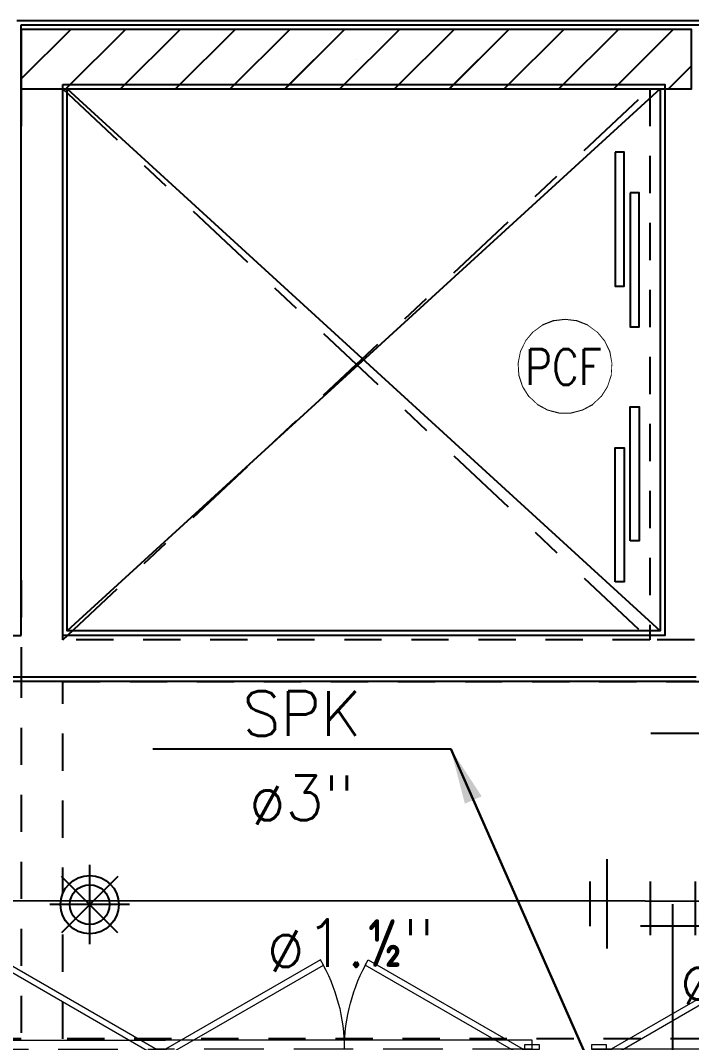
# Model space of a CAD drawing. Header units: millimetres. Extents: x 188.6 to 263.2, y 40.1 to 120.1.
# Drawn here: x 226.041 to 228.294, y 48.619 to 52.052 of the extents above; entities that cross this region are included whole.
import ezdxf
from ezdxf.enums import TextEntityAlignment as Align

# ---------------------------------------------------------------- set-up
doc = ezdxf.new("R2010")
doc.units = ezdxf.units.MM
doc.set_wipeout_variables(frame=1)
for name, pattern in [('DASHDOT2', [0.5, 0.25, -0.125, 0, -0.125]), ('HIDDEN2', [0.1875, 0.125, -0.0625]), ('Linha Tracejada 2_1', [300, 200, -100]), ('Linha Tracejada 3_1', [400, 300, -100])]:
    doc.linetypes.add(name, pattern=pattern)
for name, color, linetype in [('ARQ', 8, 'Continuous'), ('ESTR-PILARES', 11, 'Continuous'), ('ESTR-VIGAS', 11, 'HIDDEN2'), ('ESTRUTURA', 7, 'Continuous'), ('INC-COL-HID', 254, 'Continuous'), ('INC-PCF', 254, 'Continuous'), ('INC-TEXTO', 7, 'Continuous'), ('Portas ARCHICAD', 7, 'Continuous'), ('SPK', 10, 'Continuous'), ('SPK-COL', 7, 'Continuous'), ('SPK-CONEXAO', 10, 'Continuous'), ('SPK-INTERNO', 244, 'Continuous'), ('SPK-TEXTO', 7, 'Continuous'), ('SPK-TUBO-TETO', 12, 'Continuous')]:
    doc.layers.add(name, color=color, linetype=linetype)
doc.styles.add('60-75', font='romans.shx', dxfattribs={"height": 0.12})
doc.styles.add('ROMANS', font='ROMANS.SHX', dxfattribs={"height": 0.15})
doc.dimstyles.new('IND75', dxfattribs={"dimtxt": 0.15, "dimasz": 0.1875, "dimexe": 0.15, "dimexo": 0, "dimgap": 0.1, "dimtad": 1, "dimzin": 10, "dimdsep": 46, "dimtxsty": '60-75', "dimcen": 0, "dimclrd": 256, "dimclre": 1, "dimclrt": 256, "dimadec": 0, "dimazin": 0, "dimtfac": 1, "dimtix": 1, "dimtmove": 2, "dimatfit": 3, "dimfxl": 0.15, "dimtolj": 1, "dimtzin": 6, "dimarcsym": 0})

# ---------------------------------------------------------------- blocks, each defined once
blk = doc.blocks.new('ESTR-1TP-29.09.2016')
at = {"layer": 'ESTR-PILARES'}
for p, q in [((22.7224, 14.1787), (22.889, 14.3452)), ((22.8728, 14.1452), (23.0728, 14.3452)), ((23.0566, 14.1452), (23.2566, 14.3452)), ((23.2405, 14.1452), (23.4405, 14.3452)), ((23.4243, 14.1452), (23.6243, 14.3452)), ((23.6082, 14.1452), (23.8082, 14.3452)), ((23.792, 14.1452), (23.992, 14.3452)), ((23.9759, 14.1452), (24.1759, 14.3452)), ((24.1597, 14.1452), (24.3597, 14.3452)), ((24.3436, 14.1452), (24.5436, 14.3452)), ((24.5274, 14.1452), (24.7274, 14.3452)), ((24.7113, 14.1452), (24.9113, 14.3452)), ((23.8474, 14.2452), (23.8474, 14.2452)), ((24.8951, 14.1452), (24.9724, 14.2225))]:
    blk.add_line(p, q, dxfattribs=at)
blk.add_lwpolyline([(22.7224, 14.1452), (24.9724, 14.1452), (24.9724, 14.3452), (22.7224, 14.3452), (22.7224, 14.1452)], dxfattribs=at)
at = {"layer": 'ESTR-VIGAS', "linetype": 'DASHDOT2'}
for p, q in [((22.8624, 12.2952), (24.8324, 14.1452)), ((22.8624, 14.1452), (24.8324, 12.2952))]:
    blk.add_line(p, q, dxfattribs=at)
at = {"layer": 'ESTR-VIGAS'}
for points in [[(22.7224, 14.1452), (22.7224, 13.9796)], [(22.8624, 13.1796), (22.8624, 14.1452)], [(24.8324, 14.1452), (24.8324, 12.2952)], [(22.7224, 12.4952), (22.7224, 13.9796)], [(22.8624, 12.2952), (22.8624, 13.1796)], [(22.7224, 12.4952), (22.7224, 12.2252)], [(24.8324, 12.2952), (22.8624, 12.2952)], [(26.7824, 12.2952), (24.8324, 12.2952)], [(22.7224, 12.2252), (22.7224, 10.9552)], [(22.8624, 12.1552), (25.9824, 12.1552)], [(22.8624, 10.9552), (22.8624, 12.1552)], [(22.7224, 10.9552), (20.3574, 10.9552)], [(25.9274, 10.9552), (22.8624, 10.9552)]]:
    blk.add_lwpolyline(points, dxfattribs=at)
blk = doc.blocks.new('Porta Dupla 21_3')
at = {"layer": 'Portas ARCHICAD', "color": 8, "linetype": 'Continuous', "lineweight": 0}
for p, q in [((-80.4, 300), (-600, 0)), ((-590, -17.3), (-70.4, 282.7)), ((-70.4, 282.7), (-80.4, 300)), ((70.4, 282.7), (80.4, 300)), ((590, -17.3), (70.4, 282.7)), ((80.4, 300), (600, 0)), ((-630, 30), (630, 30)), ((-600, 0), (-630, 0)), ((-600, -20), (-600, 0)), ((-600, 0), (-590, -17.3)), ((600, 0), (590, -17.3)), ((630, 0), (600, 0)), ((600, 0), (600, -20)), ((-600, -120), (-600, -20)), ((600, -20), (600, -120)), ((-630, -120), (630, -120)), ((-630, -120), (-600, -120)), ((600, -120), (630, -120))]:
    blk.add_line(p, q, dxfattribs=at)
at = {"layer": 'Portas ARCHICAD', "color": 8, "linetype": 'Linha Tracejada 2_1', "lineweight": 0}
blk.add_line((-630, 0), (630, 0), dxfattribs=at)
at = {"layer": 'Portas ARCHICAD', "color": 8, "linetype": 'Linha Tracejada 3_1', "lineweight": 0}
for centre, start, end in [((-600, 0), 0, 30), ((600, 0), 150, 180)]:
    blk.add_arc(centre, 600, start, end, dxfattribs=at)
blk = doc.blocks.new('Porta Dupla 21_4')
at = {"layer": 'Portas ARCHICAD', "color": 8, "linetype": 'Continuous', "lineweight": 0}
for p, q in [((-80.4, 300), (-600, 0)), ((-590, -17.3), (-70.4, 282.7)), ((-70.4, 282.7), (-80.4, 300)), ((70.4, 282.7), (80.4, 300)), ((590, -17.3), (70.4, 282.7)), ((80.4, 300), (600, 0)), ((-655, 0), (-655, 15)), ((-655, 15), (-605, 15)), ((-605, 0), (-655, 0)), ((-630, 0), (-655, 0)), ((-630, 0), (-655, 0)), ((-630, 0), (-630, 30)), ((-630, 30), (630, 30)), ((-600, 0), (-630, 0)), ((-630, 0), (-630, -120)), ((-630, 0), (-630, -15)), ((-630, 0), (-630, -15)), ((-605, 15), (-605, 0)), ((-600, -20), (-600, 0)), ((-600, 0), (-590, -17.3)), ((600, 0), (590, -17.3)), ((630, 0), (600, 0)), ((600, 0), (600, -20)), ((-630, -15), (-630, -105)), ((-630, -15), (-630, -105)), ((-600, -120), (-600, -20)), ((600, -20), (600, -120)), ((-630, -105), (-630, -120)), ((-630, -105), (-630, -120)), ((-630, -120), (630, -120)), ((-630, -120), (-600, -120)), ((600, -120), (630, -120))]:
    blk.add_line(p, q, dxfattribs=at)
at = {"layer": 'Portas ARCHICAD', "color": 8, "linetype": 'Linha Tracejada 2_1', "lineweight": 0}
blk.add_line((-630, 0), (630, 0), dxfattribs=at)
at = {"layer": 'Portas ARCHICAD', "color": 8, "linetype": 'Linha Tracejada 3_1', "lineweight": 0}
for centre, start, end in [((-600, 0), 0, 30), ((600, 0), 150, 180)]:
    blk.add_arc(centre, 600, start, end, dxfattribs=at)
blk = doc.blocks.new('Porta 21_8')
at = {"layer": 'Portas ARCHICAD', "color": 8, "linetype": 'Continuous', "lineweight": 0}
for p, q in [((-236.9, 292.7), (-226.9, 310)), ((-226.9, 310), (310, 0)), ((300, -17.3), (-236.9, 292.7)), ((-375, 0), (-375, 15)), ((-375, 15), (-325, 15)), ((-325, 0), (-375, 0)), ((-350, 0), (-375, 0)), ((-350, 0), (-375, 0)), ((-350, 0), (350, 0)), ((-310, 0), (-350, 0)), ((-350, 0), (-350, -120)), ((-350, 0), (-350, -15)), ((-350, 0), (-350, -15)), ((-325, 15), (-325, 0)), ((-310, -20), (-310, 0)), ((310, 0), (300, -17.3)), ((350, 0), (310, 0)), ((310, 0), (310, -20)), ((325, 15), (375, 15)), ((325, 0), (325, 15)), ((375, 0), (325, 0)), ((350, -120), (350, 0)), ((350, 0), (350, -15)), ((350, 0), (350, -15)), ((350, 0), (375, 0)), ((350, 0), (375, 0)), ((375, 15), (375, 0)), ((-350, -15), (-350, -105)), ((-350, -15), (-350, -105)), ((-310, -120), (-310, -20)), ((310, -20), (310, -120)), ((350, -15), (350, -105)), ((350, -15), (350, -105)), ((-350, -105), (-350, -120)), ((-350, -105), (-350, -120)), ((-350, -120), (350, -120)), ((-350, -120), (-310, -120)), ((310, -120), (350, -120)), ((350, -105), (350, -120)), ((350, -105), (350, -120))]:
    blk.add_line(p, q, dxfattribs=at)
at = {"layer": 'Portas ARCHICAD', "color": 8, "linetype": 'Linha Tracejada 3_1', "lineweight": 0}
blk.add_arc((310, 0), 620, 150, 180, dxfattribs=at)
blk = doc.blocks.new('arq-3pav')
at = {"layer": 'ARQ'}
for p, q in [((21.0203, 11.795), (24.7453, 11.795)), ((21.0353, 11.78), (24.7303, 11.78)), ((21.0353, 9.73), (21.0353, 11.78)), ((23.1803, 11.565), (21.1903, 9.745)), ((21.1903, 11.565), (23.1803, 9.745)), ((20.4928, 9.73), (21.0353, 9.73)), ((23.3003, 9.59), (20.4928, 9.59)), ((23.3003, 9.575), (20.4778, 9.575))]:
    blk.add_line(p, q, dxfattribs=at)
blk.add_lwpolyline([(21.1753, 11.58), (23.1953, 11.58), (23.1953, 9.73), (21.1753, 9.73)], close=True, dxfattribs=at)
blk.add_lwpolyline([(21.1903, 11.565), (23.1803, 11.565), (23.1803, 9.745), (21.1903, 9.745), (21.1903, 11.565)], dxfattribs=at)
at = {"layer": 'ARQ', "color": 8, "linetype": 'Continuous', "lineweight": 0, "yscale": 0.001}
for name, p, xscale in [('Porta 21_8', (23.325, 8.3401), -0.001), ('Porta Dupla 21_3', (20.89, 8.3401), 0.001), ('Porta Dupla 21_4', (22.12, 8.3401), -0.001)]:
    blk.add_blockref(name, p, dxfattribs=dict(at, xscale=xscale))
at = {"layer": 'ESTRUTURA'}
blk.add_blockref('ESTR-1TP-29.09.2016', (-1.6874, -2.5802), dxfattribs=at)
blk = doc.blocks.new('SPK')
blk.add_wipeout([(-0.0692, 0.0692), (-0.0673, 0.0711), (-0.0673, 0.0711), (-0.0658, 0.0724), (-0.0658, 0.0724), (-0.0636, 0.0744), (-0.0636, 0.0744), (-0.0618, 0.0759), (-0.0618, 0.0759), (-0.0596, 0.0776), (-0.0596, 0.0776), (-0.0579, 0.0789), (-0.0579, 0.0789), (-0.0546, 0.0813), (-0.0546, 0.0813), (-0.0525, 0.0826), (-0.0507, 0.0837), (-0.0507, 0.0837), (-0.0481, 0.0852), (-0.0481, 0.0852), (-0.0453, 0.0868), (-0.0453, 0.0868), (-0.0431, 0.0879), (-0.0416, 0.0886), (-0.0399, 0.0894), (-0.0399, 0.0894), (-0.0364, 0.0908), (-0.0364, 0.0908), (-0.0341, 0.0917), (-0.0318, 0.0926), (-0.0302, 0.0931), (-0.0281, 0.0938), (-0.0266, 0.0942), (-0.0266, 0.0942), (-0.0244, 0.0948), (-0.0226, 0.0952), (-0.0226, 0.0952), (-0.0203, 0.0957), (-0.0203, 0.0957), (-0.0183, 0.0961), (-0.0183, 0.0961), (-0.0148, 0.0968), (-0.0148, 0.0968), (-0.0114, 0.0972), (-0.01, 0.0974), (-0.0083, 0.0975), (-0.0083, 0.0975), (-0.0058, 0.0977), (-0.0047, 0.0978), (-0.0047, 0.0978), (-0.0027, 0.0978), (-0.0027, 0.0978), (-0.001, 0.0979), (-0.001, 0.0979), (0, 0.0979), (0.0016, 0.0979), (0.0038, 0.0978), (0.0038, 0.0978), (0.0084, 0.0975), (0.0113, 0.0972), (0.0113, 0.0972), (0.0155, 0.0966), (0.0175, 0.0963), (0.0175, 0.0963), (0.0207, 0.0957), (0.0228, 0.0952), (0.0248, 0.0947), (0.0248, 0.0947), (0.0274, 0.094), (0.0274, 0.094), (0.0306, 0.093), (0.0324, 0.0924), (0.0324, 0.0924), (0.0354, 0.0912), (0.0373, 0.0905), (0.0373, 0.0905), (0.0398, 0.0894), (0.0422, 0.0883), (0.0422, 0.0883), (0.0451, 0.0869), (0.0469, 0.0859), (0.049, 0.0847), (0.0513, 0.0833), (0.053, 0.0823), (0.0549, 0.081), (0.0566, 0.0798), (0.0566, 0.0798), (0.0592, 0.078), (0.0615, 0.0762), (0.0659, 0.0724), (0.0669, 0.0714), (0.0669, 0.0714), (0.0692, 0.0692), (0.0692, 0.0692), (0.0692, 0.0692), (0.0692, 0.0692), (0.0717, 0.0667), (0.0717, 0.0667), (0.0739, 0.0642), (0.0739, 0.0642), (0.0753, 0.0626), (0.0753, 0.0626), (0.0765, 0.0611), (0.0765, 0.0611), (0.0785, 0.0585), (0.0785, 0.0585), (0.0805, 0.0556), (0.0805, 0.0556), (0.0805, 0.0556), (0.0826, 0.0526), (0.0826, 0.0526), (0.0841, 0.05), (0.0841, 0.05), (0.0855, 0.0476), (0.0865, 0.0458), (0.0865, 0.0458), (0.0877, 0.0434), (0.0877, 0.0434), (0.0877, 0.0434), (0.089, 0.0407), (0.089, 0.0407), (0.0901, 0.0382), (0.0901, 0.0382), (0.0915, 0.0348), (0.0915, 0.0348), (0.0927, 0.0315), (0.0932, 0.0298), (0.0938, 0.028), (0.0938, 0.028), (0.0938, 0.028), (0.0948, 0.0246), (0.0948, 0.0246), (0.0948, 0.0246), (0.0952, 0.0228), (0.0952, 0.0228), (0.0957, 0.0206), (0.0961, 0.0188), (0.0964, 0.0169), (0.0967, 0.0153), (0.0969, 0.0135), (0.0969, 0.0135), (0.0972, 0.0113), (0.0972, 0.0113), (0.0975, 0.0085), (0.0975, 0.0085), (0.0978, 0.005), (0.0978, 0.005), (0.0979, 0.0023), (0.0979, 0.0023), (0.0979, 0), (0.0979, 0), (0.0978, -0.0048), (0.0978, -0.0048), (0.0976, -0.0077), (0.0973, -0.0103), (0.0973, -0.0103), (0.0968, -0.0148), (0.0968, -0.0148), (0.0959, -0.0195), (0.0959, -0.0195), (0.0949, -0.0238), (0.0949, -0.0238), (0.094, -0.0272), (0.094, -0.0272), (0.093, -0.0305), (0.093, -0.0305), (0.0911, -0.0357), (0.0911, -0.0357), (0.0897, -0.0391), (0.0897, -0.0391), (0.088, -0.0429), (0.088, -0.0429), (0.0861, -0.0466), (0.0844, -0.0496), (0.082, -0.0534), (0.082, -0.0534), (0.0794, -0.0572), (0.0776, -0.0596), (0.0776, -0.0596), (0.074, -0.0641), (0.074, -0.0641), (0.074, -0.0641), (0.069, -0.069), (0.0692, -0.0692), (0.0675, -0.0709), (0.0675, -0.0709), (0.0664, -0.0719), (0.0651, -0.0731), (0.064, -0.0741), (0.0627, -0.0752), (0.061, -0.0766), (0.0597, -0.0776), (0.0584, -0.0785), (0.0564, -0.08), (0.0546, -0.0813), (0.053, -0.0823), (0.0515, -0.0833), (0.0488, -0.0849), (0.0465, -0.0862), (0.0443, -0.0873), (0.0415, -0.0887), (0.0389, -0.0898), (0.037, -0.0907), (0.0339, -0.0918), (0.0339, -0.0918), (0.0315, -0.0927), (0.0283, -0.0937), (0.0244, -0.0948), (0.0216, -0.0955), (0.019, -0.096), (0.0154, -0.0967), (0.0126, -0.0971), (0.0101, -0.0974), (0.0064, -0.0977), (0.0029, -0.0979), (0, -0.0979), (-0.0021, -0.0979), (-0.0084, -0.0975), (-0.0131, -0.097), (-0.0169, -0.0964), (-0.019, -0.096), (-0.0218, -0.0954), (-0.0218, -0.0954), (-0.0256, -0.0945), (-0.0275, -0.094), (-0.0305, -0.093), (-0.0342, -0.0917), (-0.0367, -0.0908), (-0.0398, -0.0894), (-0.044, -0.0874), (-0.0451, -0.0869), (-0.0481, -0.0853), (-0.0511, -0.0835), (-0.053, -0.0823), (-0.0553, -0.0808), (-0.059, -0.0781), (-0.0603, -0.0771), (-0.0619, -0.0759), (-0.064, -0.0741), (-0.0665, -0.0718), (-0.0676, -0.0708), (-0.0692, -0.0692), (-0.0718, -0.0665), (-0.0755, -0.0623), (-0.0755, -0.0623), (-0.0792, -0.0576), (-0.0792, -0.0576), (-0.0813, -0.0545), (-0.0813, -0.0545), (-0.0848, -0.0489), (-0.0865, -0.0458), (-0.0865, -0.0458), (-0.0865, -0.0458), (-0.0891, -0.0406), (-0.0891, -0.0406), (-0.0912, -0.0355), (-0.0912, -0.0355), (-0.093, -0.0306), (-0.093, -0.0306), (-0.0944, -0.0259), (-0.0953, -0.0222), (-0.0962, -0.0181), (-0.0967, -0.015), (-0.0972, -0.0118), (-0.0976, -0.007), (-0.0978, -0.0044), (-0.0979, 0), (-0.0978, 0.0032), (-0.0977, 0.0066), (-0.0977, 0.0066), (-0.0974, 0.01), (-0.0974, 0.01), (-0.0969, 0.0136), (-0.0965, 0.0165), (-0.096, 0.019), (-0.0954, 0.022), (-0.0947, 0.0246), (-0.094, 0.0273), (-0.0932, 0.03), (-0.0932, 0.03), (-0.0919, 0.0338), (-0.0919, 0.0338), (-0.0891, 0.0405), (-0.0878, 0.0433), (-0.0865, 0.0458), (-0.0842, 0.0499), (-0.0842, 0.0499), (-0.0842, 0.0499), (-0.0819, 0.0537), (-0.0819, 0.0537), (-0.0794, 0.0572), (-0.0794, 0.0572), (-0.0758, 0.062), (-0.0758, 0.062), (-0.0725, 0.0658), (-0.0691, 0.0691)]).dxf.layer = 'SPK'
at = {"layer": 'SPK'}
blk.add_circle((0, 0), 0.0979, dxfattribs=at)
at = {"layer": 'SPK-INTERNO'}
for p, q in [((0, 0.1332), (0, -0.1332)), ((-0.0942, 0.0942), (0.0942, -0.0942)), ((-0.0942, -0.0942), (0.0942, 0.0942)), ((-0.1332, 0), (0.1332, 0))]:
    blk.add_line(p, q, dxfattribs=at)
blk.add_circle((0, 0), 0.0666, dxfattribs=at)
blk = doc.blocks.new('T')
for p, q in [((-0.1, -0.1), (-0.1, 0.14)), ((0.1, 0.14), (0.1, -0.1)), ((-0.144, 0.1), (0.144, 0.1))]:
    blk.add_line(p, q)
blk = doc.blocks.new('RED')
for p, q in [((0, -0.2), (0, 0.2)), ((0.0766, -0.1), (0.0766, 0.1))]:
    blk.add_line(p, q)
blk = doc.blocks.new('INDU')
at = {"color": 7}
blk.add_line((-0.005, 0), (0.005, 0), dxfattribs=at)
at = {"style": 'ROMANS'}
for tag, p in [('TQ-01', (0, 0.001189)), ('100', (0, -0.001718))]:
    blk.add_attdef(tag, text='', height=0.0015, dxfattribs=at).set_placement(p, align=Align.MIDDLE)
blk = doc.blocks.new('INC-OBJETO')
at = {"color": 0}
blk.add_lwpolyline([(0, 0.002084), (-0.000518, 0.002019), (-0.001004, 0.001827), (-0.001427, 0.001519), (-0.00176, 0.001117), (-0.001982, 0.000644), (-0.00208, 0.000131), (-0.002047, -0.000391), (-0.001886, -0.000887), (-0.001606, -0.001329), (-0.001225, -0.001686), (-0.000767, -0.001938), (-0.000261, -0.002068), (0.000261, -0.002068), (0.000767, -0.001938), (0.001225, -0.001686), (0.001606, -0.001329), (0.001886, -0.000887), (0.002047, -0.000391), (0.00208, 0.000131), (0.001982, 0.000644), (0.00176, 0.001117), (0.001427, 0.001519), (0.001004, 0.001827), (0.000518, 0.002019)], close=True, dxfattribs=at)
blk.add_wipeout([(0, 0.002084), (-0.000518, 0.002019), (-0.001004, 0.001827), (-0.001427, 0.001519), (-0.00176, 0.001117), (-0.001982, 0.000644), (-0.00208, 0.000131), (-0.002047, -0.000391), (-0.001886, -0.000887), (-0.001606, -0.001329), (-0.001225, -0.001686), (-0.000767, -0.001938), (-0.000261, -0.002068), (0.000261, -0.002068), (0.000767, -0.001938), (0.001225, -0.001686), (0.001606, -0.001329), (0.001886, -0.000887), (0.002047, -0.000391), (0.00208, 0.000131), (0.001982, 0.000644), (0.00176, 0.001117), (0.001427, 0.001519), (0.001004, 0.001827), (0.000518, 0.002019)], dxfattribs=at)
at = {"color": 0, "style": 'ROMANS', "width": 1.285725}
blk.add_attdef('OBJETO', text='', height=0.0016, dxfattribs=at).set_placement((-0.001786, -0.00083), (0.001643, -0.00083), align=Align.FIT)

msp = doc.modelspace()

# ---------------------------------------------------------------- block references
msp.add_blockref('arq-3pav', (205.0084, 40.2568))

# ---------------------------------------------------------------- next in the draw order: linework, layer by layer
at = {"layer": 'INC-PCF'}
for points in [[(228.0376, 51.6098), (228.0376, 51.1598), (228.0676, 51.1598), (228.0676, 51.6098)], [(228.0376, 51.6098), (228.0376, 51.1598), (228.0676, 51.1598), (228.0676, 51.6098)], [(228.0879, 51.4726), (228.0879, 51.0226), (228.1179, 51.0226), (228.1179, 51.4726)], [(228.0879, 50.3041), (228.0879, 50.7541), (228.1179, 50.7541), (228.1179, 50.3041)], [(228.0376, 50.1669), (228.0376, 50.6169), (228.0676, 50.6169), (228.0676, 50.1669)]]:
    msp.add_lwpolyline(points, close=True, dxfattribs=at)
at = {"layer": 'SPK-TUBO-TETO'}
msp.add_line((228.2307, 48.3543), (228.2307, 49.0841), dxfattribs=at)

# ---------------------------------------------------------------- next in the draw order: block references
at = {"layer": 'ESTRUTURA'}
msp.add_blockref('ESTR-1TP-29.09.2016', (203.3211, 37.6766), dxfattribs=at)
at = {"layer": 'INC-COL-HID'}
ref = msp.add_blockref('INDU', (228.6567, 49.6576, -0.9), dxfattribs=dict(at, xscale=100, yscale=-100, zscale=100, rotation=180))
ref.add_attrib('100', 'ø2.½"', dxfattribs={"layer": '0', "height": 0.15, "style": 'ROMANS'}).set_placement((228.6567, 49.4858), align=Align.MIDDLE)
ref.add_attrib('TQ-01', 'HID', dxfattribs={"layer": '0', "height": 0.15, "style": 'ROMANS'}).set_placement((228.6567, 49.7765), align=Align.MIDDLE)
at = {"layer": 'SPK-COL', "xscale": 100, "yscale": 100, "zscale": 100}
msp.add_blockref('INDU', (226.9854, 49.6054), dxfattribs=at).add_auto_attribs({'100': 'ø3"', 'TQ-01': 'SPK'})
at = {"layer": 'SPK-CONEXAO', "xscale": 0.75, "yscale": 0.75, "zscale": 0.75, "rotation": 180}
for name, p in [('RED', (228.0094, 49.0847)), ('T', (228.2307, 49.0847))]:
    msp.add_blockref(name, p, dxfattribs=at)

# ---------------------------------------------------------------- next in the draw order: texts
at = {"layer": 'SPK-TEXTO', "style": '60-75'}
for s, p in [('ø1.½"', (226.8662, 48.8736)), ('ø2.½"', (228.2528, 48.7635))]:
    msp.add_text(s, height=0.16, dxfattribs=at).set_placement(p)

# ---------------------------------------------------------------- next in the draw order: leaders
at = {"layer": 'SPK-COL'}
for points in [[(227.4854, 49.6054), (228.037, 48.3543)], [(228.037, 48.3543), (227.4854, 49.6054)], [(227.4854, 49.6054), (228.037, 48.3543)], [(228.037, 48.3543), (227.4854, 49.6054)]]:
    msp.add_leader(points, dimstyle='IND75', dxfattribs=at)

# ---------------------------------------------------------------- next in the draw order: block references
at = {"layer": 'INC-TEXTO'}
ref = msp.add_blockref('INC-OBJETO', (227.8692, 50.8902), dxfattribs=dict(at, xscale=75, yscale=75, zscale=75))
ref.add_attrib('OBJETO', 'PCF', dxfattribs={"layer": '0', "height": 0.12, "style": 'ROMANS', "width": 0.762718}).set_placement((227.7353, 50.828), (227.9924, 50.828), align=Align.FIT)
at = {"layer": 'SPK', "rotation": 180}
msp.add_blockref('SPK', (226.2737, 49.0826), dxfattribs=at)

# ---------------------------------------------------------------- next in the draw order: linework, layer by layer
at = {"layer": 'SPK-TUBO-TETO'}
msp.add_lwpolyline([(250.8987, 49.0841), (215.4917, 49.1)], dxfattribs=at)

doc.saveas('drawing.dxf')
